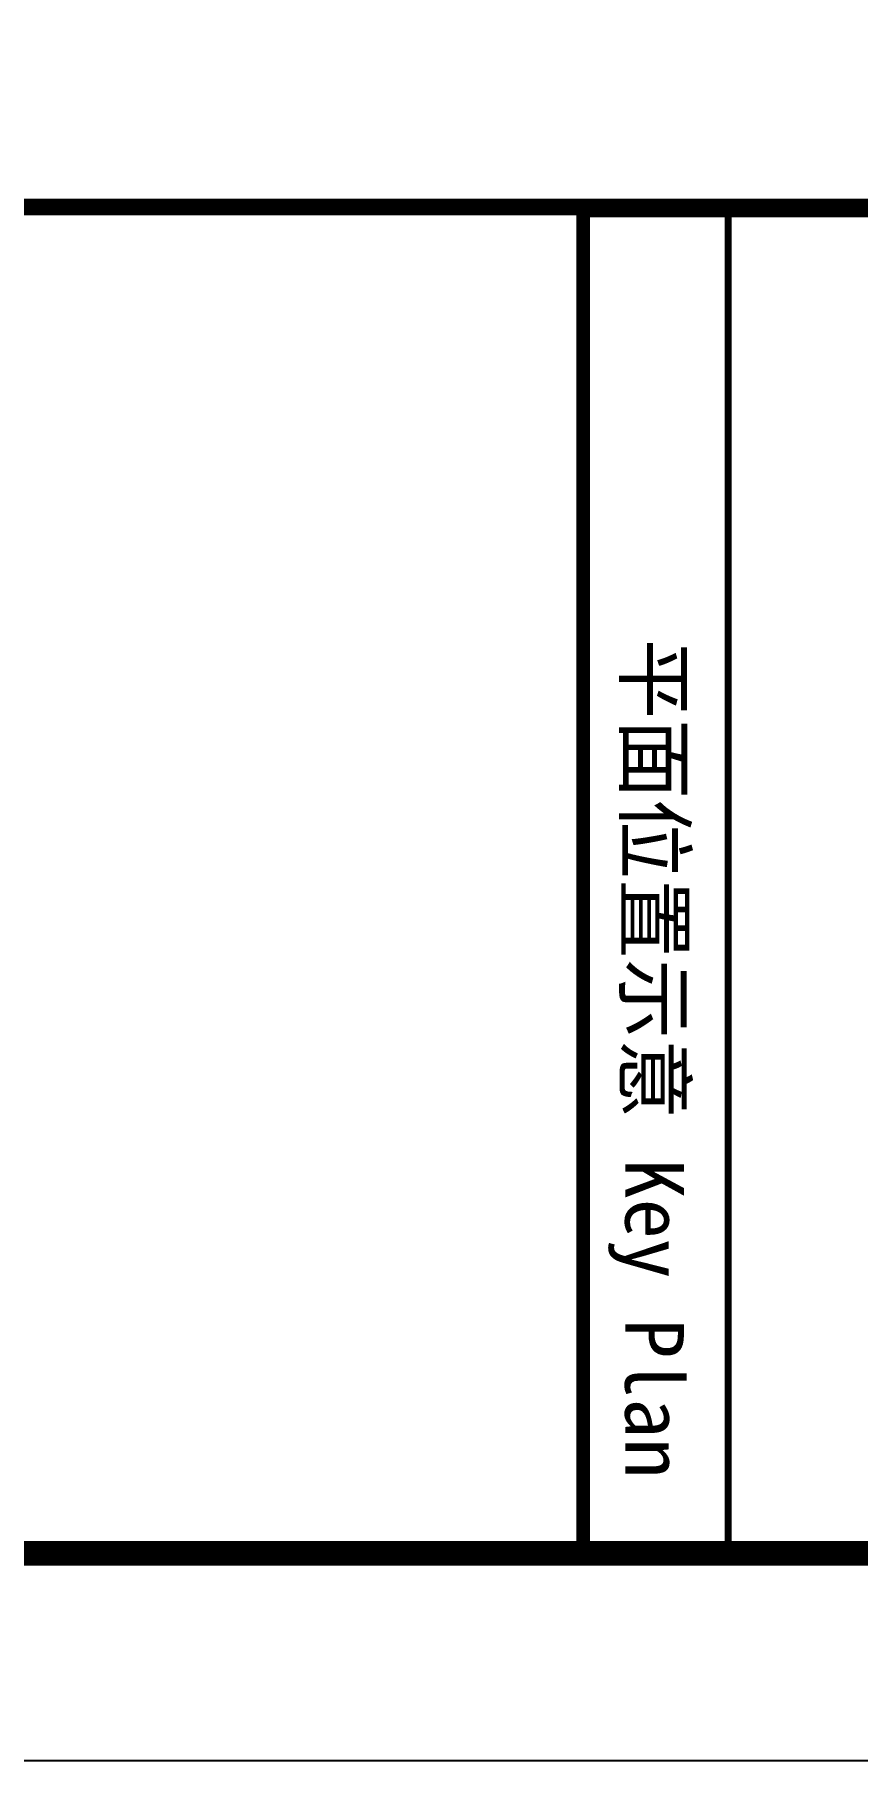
# Model space of a CAD drawing. Header units: millimetres. Extents: x 434053 to 1059003, y -2417481 to 936527.
# Drawn here: x 651076 to 653063, y -1957326 to -1953160 of the extents above; entities that cross this region are included whole.
import ezdxf

# ---------------------------------------------------------------- set-up
doc = ezdxf.new("R2010")
doc.units = ezdxf.units.MM
doc.header["$LTSCALE"] = 1000
doc.header["$MEASUREMENT"] = 0
doc.layers.add('A-ANNO-TEXT', color=7, linetype='Continuous', lineweight=25)
doc.layers.add('A-ANNO-TTLB', color=7, linetype='Continuous')
doc.styles.add('TITXC', font='simhei.ttf')

# ---------------------------------------------------------------- blocks, each defined once
blk = doc.blocks.new('asdfadgdsh')
blk.add_lwpolyline([(0, 47550), (14325, 47550), (14325, 0), (0, 0)], close=True)
blk = doc.blocks.new('asdfgafgA$C15443CC7')
at = {"const_width": 120}
blk.add_lwpolyline([(198600, 82876), (198600, 33798)], dxfattribs=at)
at = {"layer": 'A-ANNO-TTLB'}
blk.add_lwpolyline([(52200, 0), (209850, 0), (209850, 89100), (52200, 89100)], close=True, dxfattribs=at)
for points, const_width in [([(55950, 1500), (208350, 1500), (208350, 87600), (55950, 87600)], 180), ([(198625, 82876), (208375, 82876), (208375, 70800), (198625, 70800)], 100), ([(208375, 71850), (198625, 71850), (198625, 70800), (208375, 70800)], 50)]:
    blk.add_lwpolyline(points, close=True, dxfattribs=dict(at, const_width=const_width))
at = {"layer": 'A-ANNO-TEXT', "style": 'TITXC'}
blk.add_text('平面位置示意 Key Plan ', height=424.75, dxfattribs=at).set_placement((201728, 71105))
blk = doc.blocks.new('asdfadfsdhg')
at = {"xscale": 0.3333333333333333, "yscale": 0.3333333333333333, "zscale": 0.3333333333333333, "rotation": 270}
blk.add_blockref('asdfgafgA$C15443CC7', (0, 69950), dxfattribs=at)

msp = doc.modelspace()

# ---------------------------------------------------------------- block references
for name, p in [('asdfadfsdhg', (628800.9, -1957326.3)), ('asdfadgdsh', (643675.9, -1953576.3))]:
    msp.add_blockref(name, p)

doc.saveas('drawing.dxf')
